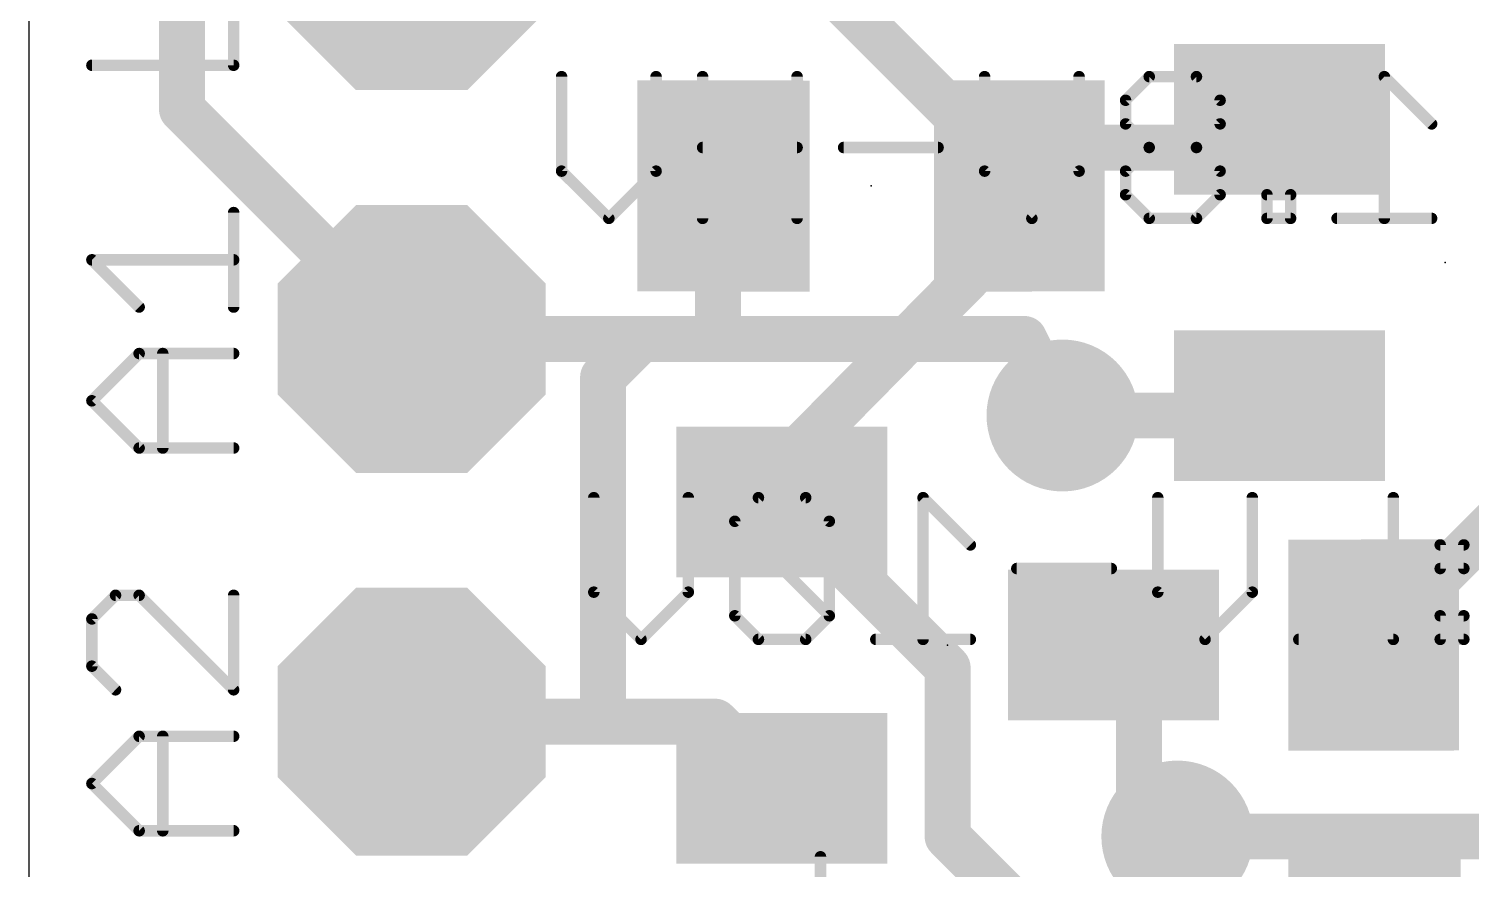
# Model space of a CAD drawing. Extents: x 0 to 15.2, y 0 to 20.4.
# Drawn here: x 0 to 9.57, y 10.45 to 16.03 of the extents above; entities that cross this region are included whole.
import ezdxf

# ---------------------------------------------------------------- set-up
doc = ezdxf.new("R2010")
doc.units = 0
for name, color, linetype in [('1', 12, 'CONTINUOUS'), ('16', 132, 'CONTINUOUS'), ('17', 110, 'CONTINUOUS'), ('18', 110, 'CONTINUOUS'), ('20', 53, 'CONTINUOUS'), ('21', 53, 'CONTINUOUS'), ('22', 253, 'CONTINUOUS'), ('23', 53, 'CONTINUOUS')]:
    doc.layers.add(name, color=color, linetype=linetype)

# ---------------------------------------------------------------- blocks, each defined once
blk = doc.blocks.new('OCTAGONP')
at = {"const_width": 0.5}
blk.add_lwpolyline([(-0.25, -0.1036), (-0.25, 0.1036), (-0.1036, 0.25), (0.1036, 0.25), (0.25, 0.1036), (0.25, -0.1036), (0.1036, -0.25), (-0.1036, -0.25), (-0.25, -0.1036), (-0.25, 0.1036)], dxfattribs=at)
blk = doc.blocks.new('RECT')
blk.add_solid([(-0.5, -0.5), (0.5, -0.5), (-0.5, 0.5), (0.5, 0.5)])
blk = doc.blocks.new('ROUNDV')
at = {"const_width": 0.5}
blk.add_lwpolyline([(0, -0.25, 1), (0, 0.25, 1), (0, -0.25)], format="xyb", dxfattribs=at)

msp = doc.modelspace()

# ---------------------------------------------------------------- linework, layer by layer
at = {"layer": '1', "const_width": 0.3048}
for points in [[(1.016, 15.494), (1.016, 17.78)], [(6.62, 14.986), (4.588, 17.018)], [(1.016, 15.494), (2.54, 13.97)], [(8.128, 15.258), (8.298, 15.428)], [(8.128, 15.24), (8.128, 15.258)], [(4.588, 14.986), (4.334, 15.24)], [(6.588, 14.986), (6.842, 15.24)], [(6.842, 15.24), (8.128, 15.24)], [(4.588, 14.986), (4.572, 14.97)], [(4.572, 14.97), (4.572, 13.97)], [(6.35, 14.986), (6.588, 14.986)], [(6.35, 14.496), (6.35, 14.986)], [(6.588, 14.986), (6.62, 14.986)], [(6.62, 14.986), (6.858, 14.986)], [(5.08, 13.208), (6.35, 14.496)], [(4.064, 13.97), (3.81, 13.716)], [(4.572, 13.97), (4.064, 13.97)], [(3.81, 13.716), (3.81, 11.43)], [(8.906, 11.938), (10.668, 13.7)], [(6.858, 13.462), (8.232, 13.462)], [(8.232, 13.462), (8.298, 13.528)], [(5.08, 12.972), (5.08, 13.208)], [(4.996, 12.888), (5.08, 12.972)], [(6.096, 11.788), (4.996, 12.888)], [(7.196, 11.938), (7.366, 11.938)], [(7.366, 11.938), (7.366, 10.922)], [(6.096, 10.668), (6.096, 11.788)], [(2.54, 11.43), (2.286, 11.43)], [(3.81, 11.43), (2.54, 11.43)], [(3.81, 11.43), (4.554, 11.43)], [(4.554, 11.43), (4.996, 10.988)], [(7.366, 10.922), (7.62, 10.668)], [(6.858, 9.906), (6.096, 10.668)]]:
    msp.add_lwpolyline(points, dxfattribs=at)
at = {"layer": '1', "const_width": 0.1524}
for points in [[(1.0699, 15.5479, 1), (0.9621, 15.4401)], [(0.9398, 15.494, 1), (1.0922, 15.494)], [(8.3519, 15.3741, 1), (8.2441, 15.4819)], [(8.2042, 15.258, 1), (8.0518, 15.258)], [(4.3879, 15.2939, 1), (4.2801, 15.1861)], [(6.842, 15.3162, 1), (6.842, 15.1638)], [(6.8959, 15.1861, 1), (6.7881, 15.2939)], [(8.0741, 15.3119, 1), (8.1819, 15.2041)], [(8.0518, 15.24, 1), (8.2042, 15.24)], [(8.128, 15.1638, 1), (8.128, 15.3162)], [(4.6482, 14.97, 1), (4.4958, 14.97)], [(4.6419, 14.9321, 1), (4.5341, 15.0399)], [(6.35, 15.0622, 1), (6.35, 14.9098)], [(6.4262, 14.986, 1), (6.2738, 14.986)], [(6.588, 15.0622, 1), (6.588, 14.9098)], [(6.62, 15.0622, 1), (6.62, 14.9098)], [(6.588, 14.9098, 1), (6.588, 15.0622)], [(6.62, 14.9098, 1), (6.62, 15.0622)], [(6.858, 14.9098, 1), (6.858, 15.0622)], [(4.5181, 15.0239, 1), (4.6259, 14.9161)], [(4.5341, 14.9321, 1), (4.6419, 15.0399)], [(6.5341, 15.0399, 1), (6.6419, 14.9321)], [(6.5661, 14.9321, 1), (6.6739, 15.0399)], [(6.4043, 14.4425, 1), (6.2957, 14.5495)], [(6.2738, 14.496, 1), (6.4262, 14.496)], [(2.4861, 13.9161, 1), (2.5939, 14.0239)], [(4.064, 14.0462, 1), (4.064, 13.8938)], [(4.1179, 13.9161, 1), (4.0101, 14.0239)], [(4.572, 13.8938, 1), (4.572, 14.0462)], [(4.4958, 13.97, 1), (4.6482, 13.97)], [(3.8862, 13.716, 1), (3.7338, 13.716)], [(3.7561, 13.7699, 1), (3.8639, 13.6621)], [(6.858, 13.5382, 1), (6.858, 13.3858)], [(8.1781, 13.5159, 1), (8.2859, 13.4081)], [(8.232, 13.3858, 1), (8.232, 13.5382)], [(8.3519, 13.4741, 1), (8.2441, 13.5819)], [(5.1562, 13.208, 1), (5.0038, 13.208)], [(5.0257, 13.2615, 1), (5.1343, 13.1545)], [(5.1339, 12.9181, 1), (5.0261, 13.0259)], [(5.0499, 12.9419, 1), (4.9421, 12.8341)], [(4.9421, 12.9419, 1), (5.0499, 12.8341)], [(5.0038, 12.972, 1), (5.1562, 12.972)], [(7.196, 12.0142, 1), (7.196, 11.8618)], [(7.4422, 11.938, 1), (7.2898, 11.938)], [(7.366, 11.8618, 1), (7.366, 12.0142)], [(8.8521, 11.9919, 1), (8.9599, 11.8841)], [(6.1722, 11.788, 1), (6.0198, 11.788)], [(6.0421, 11.7341, 1), (6.1499, 11.8419)], [(2.286, 11.5062, 1), (2.286, 11.3538)], [(2.54, 11.5062, 1), (2.54, 11.3538)], [(2.54, 11.3538, 1), (2.54, 11.5062)], [(3.81, 11.5062, 1), (3.81, 11.3538)], [(3.81, 11.3538, 1), (3.81, 11.5062)], [(4.6079, 11.4839, 1), (4.5001, 11.3761)], [(4.554, 11.3538, 1), (4.554, 11.5062)], [(3.7338, 11.43, 1), (3.8862, 11.43)], [(4.9421, 10.9341, 1), (5.0499, 11.0419)], [(7.4199, 10.9759, 1), (7.3121, 10.8681)], [(7.2898, 10.922, 1), (7.4422, 10.922)], [(6.1499, 10.7219, 1), (6.0421, 10.6141)], [(6.0198, 10.668, 1), (6.1722, 10.668)], [(7.5661, 10.6141, 1), (7.6739, 10.7219)]]:
    msp.add_lwpolyline(points, format="xyb", dxfattribs=at)
at = {"layer": '16', "const_width": 0.3048}
for points in [[(2.54, 13.97), (6.604, 13.97)], [(6.604, 13.97), (6.858, 13.462)], [(7.62, 10.668), (11.938, 10.668)]]:
    msp.add_lwpolyline(points, dxfattribs=at)
at = {"layer": '16', "const_width": 0.1524}
for points in [[(2.54, 14.0462, 1), (2.54, 13.8938)], [(6.6722, 14.0041, 1), (6.5358, 13.9359)], [(6.604, 13.8938, 1), (6.604, 14.0462)], [(6.7898, 13.4279, 1), (6.9262, 13.4961)], [(7.62, 10.7442, 1), (7.62, 10.5918)]]:
    msp.add_lwpolyline(points, format="xyb", dxfattribs=at)
at = {"layer": '20'}
msp.add_line((0, 17.907), (0, 2.54), dxfattribs=at)
at = {"layer": '21', "const_width": 0.0762}
for points in [[(1.3589, 15.7861), (1.3589, 16.4132)], [(0.4183, 15.7861), (1.3589, 15.7861)], [(1.3589, 14.1816), (1.3589, 14.8087)], [(0.7318, 14.1816), (0.4183, 14.4952)], [(0.4183, 14.4952), (1.3589, 14.4952)], [(0.4183, 13.5596), (0.7318, 13.8732)], [(0.7318, 13.8732), (1.3589, 13.8732)], [(0.8886, 13.2461), (0.8886, 13.8732)], [(0.7318, 13.2461), (0.4183, 13.5596)], [(1.3589, 13.2461), (0.7318, 13.2461)], [(0.5751, 12.2687), (0.4183, 12.1119)], [(0.7318, 12.2687), (0.5751, 12.2687)], [(1.3589, 11.6416), (0.7318, 12.2687)], [(1.3589, 12.2687), (1.3589, 11.6416)], [(0.4183, 12.1119), (0.4183, 11.7984)], [(0.4183, 11.7984), (0.5751, 11.6416)], [(0.4183, 11.0196), (0.7318, 11.3332)], [(0.7318, 11.3332), (1.3589, 11.3332)], [(0.8886, 10.7061), (0.8886, 11.3332)], [(0.7318, 10.7061), (0.4183, 11.0196)], [(1.3589, 10.7061), (0.7318, 10.7061)]]:
    msp.add_lwpolyline(points, dxfattribs=at)
at = {"layer": '21', "const_width": 0.0381}
for points in [[(0.4183, 15.8052, 1), (0.4183, 15.7671)], [(1.3398, 15.7861, 1), (1.378, 15.7861)], [(1.3589, 15.7671, 1), (1.3589, 15.8052)], [(1.378, 14.8087, 1), (1.3398, 14.8087)], [(0.4318, 14.5086, 1), (0.4048, 14.4817)], [(0.4183, 14.5142, 1), (0.4183, 14.4761)], [(1.3589, 14.4761, 1), (1.3589, 14.5142)], [(0.7184, 14.1681, 1), (0.7453, 14.1951)], [(1.3398, 14.1816, 1), (1.378, 14.1816)], [(0.7318, 13.8922, 1), (0.7318, 13.8541)], [(0.7453, 13.8597, 1), (0.7184, 13.8866)], [(0.9077, 13.8732, 1), (0.8696, 13.8732)], [(1.3589, 13.8541, 1), (1.3589, 13.8922)], [(0.4318, 13.5731, 1), (0.4048, 13.5462)], [(0.4048, 13.5731, 1), (0.4318, 13.5462)], [(0.7318, 13.2652, 1), (0.7318, 13.2271)], [(0.7184, 13.2326, 1), (0.7453, 13.2596)], [(0.8696, 13.2461, 1), (0.9077, 13.2461)], [(1.3589, 13.2271, 1), (1.3589, 13.2652)], [(0.5751, 12.2877, 1), (0.5751, 12.2496)], [(0.5885, 12.2552, 1), (0.5616, 12.2822)], [(0.7453, 12.2822, 1), (0.7184, 12.2552)], [(0.7318, 12.2496, 1), (0.7318, 12.2877)], [(1.378, 12.2687, 1), (1.3398, 12.2687)], [(0.4373, 12.1119, 1), (0.3992, 12.1119)], [(0.4048, 12.1254, 1), (0.4318, 12.0984)], [(0.3992, 11.7984, 1), (0.4373, 11.7984)], [(0.4318, 11.8119, 1), (0.4048, 11.7849)], [(0.5616, 11.6281, 1), (0.5885, 11.6551)], [(1.3398, 11.6416, 1), (1.378, 11.6416)], [(1.3454, 11.6281, 1), (1.3724, 11.6551)], [(0.7318, 11.3522, 1), (0.7318, 11.3141)], [(0.7453, 11.3197, 1), (0.7184, 11.3466)], [(0.9077, 11.3332, 1), (0.8696, 11.3332)], [(1.3589, 11.3141, 1), (1.3589, 11.3522)], [(0.4318, 11.0331, 1), (0.4048, 11.0062)], [(0.4048, 11.0331, 1), (0.4318, 11.0062)], [(0.7318, 10.7252, 1), (0.7318, 10.6871)], [(0.7184, 10.6926, 1), (0.7453, 10.7196)], [(0.8696, 10.7061, 1), (0.9077, 10.7061)], [(1.3589, 10.6871, 1), (1.3589, 10.7252)]]:
    msp.add_lwpolyline(points, format="xyb", dxfattribs=at)
at = {"layer": '22', "const_width": 0.0762}
for points in [[(3.5347, 15.0836), (3.5347, 15.7107)], [(4.1618, 15.7107), (4.1618, 15.0836)], [(4.4702, 15.7107), (4.4702, 14.7701)], [(5.0973, 14.7701), (5.0973, 15.7107)], [(6.3412, 15.0836), (6.3412, 15.7107)], [(6.9683, 15.7107), (6.9683, 15.0836)], [(7.4335, 15.7107), (7.2768, 15.5539)], [(7.7471, 15.7107), (7.4335, 15.7107)], [(7.9038, 15.5539), (7.7471, 15.7107)], [(9.3071, 15.3972), (8.9936, 15.7107)], [(8.9936, 15.7107), (8.9936, 14.7701)], [(7.2768, 15.5539), (7.2768, 15.3972)], [(7.9038, 15.3972), (7.9038, 15.5539)], [(7.2768, 15.3972), (7.4335, 15.2404)], [(7.7471, 15.2404), (7.9038, 15.3972)], [(5.0973, 15.2404), (4.4702, 15.2404)], [(6.0328, 15.2404), (5.4057, 15.2404)], [(7.4335, 15.2404), (7.2768, 15.0836)], [(7.7471, 15.2404), (7.4335, 15.2404)], [(7.9038, 15.0836), (7.7471, 15.2404)], [(3.8482, 14.7701), (3.5347, 15.0836)], [(4.1618, 15.0836), (3.8482, 14.7701)], [(6.6548, 14.7701), (6.3412, 15.0836)], [(6.9683, 15.0836), (6.6548, 14.7701)], [(7.2768, 15.0836), (7.2768, 14.9269)], [(7.9038, 14.9269), (7.9038, 15.0836)], [(7.2768, 14.9269), (7.4335, 14.7701)], [(7.7471, 14.7701), (7.9038, 14.9269)], [(8.3716, 14.9269), (8.2148, 14.9269)], [(8.2148, 14.9269), (8.2148, 14.7701)], [(8.3716, 14.7701), (8.3716, 14.9269)], [(7.4335, 14.7701), (7.7471, 14.7701)], [(8.2148, 14.7701), (8.3716, 14.7701)], [(9.3071, 14.7701), (8.68, 14.7701)], [(3.7484, 12.2896), (3.7484, 12.9167)], [(4.3755, 12.9167), (4.3755, 12.2896)], [(4.8407, 12.9167), (4.684, 12.7599)], [(5.1543, 12.9167), (4.8407, 12.9167)], [(5.311, 12.7599), (5.1543, 12.9167)], [(6.2465, 12.6032), (5.933, 12.9167)], [(5.933, 12.9167), (5.933, 11.9761)], [(7.4905, 12.2896), (7.4905, 12.9167)], [(8.1176, 12.9167), (8.1176, 12.2896)], [(9.0531, 12.9167), (9.0531, 11.9761)], [(4.684, 12.7599), (4.684, 12.1329)], [(5.311, 12.1329), (4.684, 12.7599)], [(5.311, 12.1329), (5.311, 12.7599)], [(9.5209, 12.6032), (9.3641, 12.6032)], [(9.3641, 12.6032), (9.3641, 12.4464)], [(9.5209, 12.4464), (9.5209, 12.6032)], [(7.1821, 12.4464), (6.555, 12.4464)], [(9.3641, 12.4464), (9.5209, 12.4464)], [(4.062, 11.9761), (3.7484, 12.2896)], [(4.3755, 12.2896), (4.062, 11.9761)], [(7.8041, 11.9761), (7.4905, 12.2896)], [(8.1176, 12.2896), (7.8041, 11.9761)], [(4.684, 12.1329), (4.8407, 11.9761)], [(5.1543, 11.9761), (5.311, 12.1329)], [(9.5209, 12.1329), (9.3641, 12.1329)], [(9.3641, 12.1329), (9.3641, 11.9761)], [(9.5209, 11.9761), (9.5209, 12.1329)], [(4.8407, 11.9761), (5.1543, 11.9761)], [(6.2465, 11.9761), (5.6195, 11.9761)], [(9.0531, 11.9761), (8.426, 11.9761)], [(9.3641, 11.9761), (9.5209, 11.9761)], [(5.2523, 10.5335), (5.2523, 10.3767)]]:
    msp.add_lwpolyline(points, dxfattribs=at)
at = {"layer": '22', "const_width": 0.0381}
for points in [[(3.5537, 15.7107, 1), (3.5156, 15.7107)], [(4.1808, 15.7107, 1), (4.1427, 15.7107)], [(4.4893, 15.7107, 1), (4.4512, 15.7107)], [(5.1163, 15.7107, 1), (5.0782, 15.7107)], [(6.3603, 15.7107, 1), (6.3222, 15.7107)], [(6.9874, 15.7107, 1), (6.9493, 15.7107)], [(7.4335, 15.7298, 1), (7.4335, 15.6917)], [(7.447, 15.6972, 1), (7.4201, 15.7242)], [(7.7605, 15.7242, 1), (7.7336, 15.6972)], [(7.7471, 15.6917, 1), (7.7471, 15.7298)], [(9.007, 15.7242, 1), (8.9801, 15.6972)], [(9.0126, 15.7107, 1), (8.9745, 15.7107)], [(7.2958, 15.5539, 1), (7.2577, 15.5539)], [(7.2633, 15.5674, 1), (7.2902, 15.5405)], [(7.9229, 15.5539, 1), (7.8848, 15.5539)], [(7.8904, 15.5405, 1), (7.9173, 15.5674)], [(7.2577, 15.3972, 1), (7.2958, 15.3972)], [(7.2902, 15.4106, 1), (7.2633, 15.3837)], [(7.8848, 15.3972, 1), (7.9229, 15.3972)], [(7.9173, 15.3837, 1), (7.8904, 15.4106)], [(9.2936, 15.3837, 1), (9.3206, 15.4106)], [(4.4702, 15.2595, 1), (4.4702, 15.2214)], [(5.0973, 15.2214, 1), (5.0973, 15.2595)], [(5.4057, 15.2595, 1), (5.4057, 15.2214)], [(6.0328, 15.2214, 1), (6.0328, 15.2595)], [(7.4335, 15.2595, 1), (7.4335, 15.2214)], [(7.447, 15.2269, 1), (7.4201, 15.2539)], [(7.4201, 15.2269, 1), (7.447, 15.2539)], [(7.7605, 15.2539, 1), (7.7336, 15.2269)], [(7.7336, 15.2539, 1), (7.7605, 15.2269)], [(7.7471, 15.2214, 1), (7.7471, 15.2595)], [(3.5482, 15.0971, 1), (3.5212, 15.0702)], [(4.1752, 15.0702, 1), (4.1483, 15.0971)], [(6.3547, 15.0971, 1), (6.3278, 15.0702)], [(6.9818, 15.0702, 1), (6.9548, 15.0971)], [(7.2958, 15.0836, 1), (7.2577, 15.0836)], [(7.9229, 15.0836, 1), (7.8848, 15.0836)], [(3.5156, 15.0836, 1), (3.5537, 15.0836)], [(4.1427, 15.0836, 1), (4.1808, 15.0836)], [(6.3222, 15.0836, 1), (6.3603, 15.0836)], [(6.9493, 15.0836, 1), (6.9874, 15.0836)], [(7.2633, 15.0971, 1), (7.2902, 15.0702)], [(7.8904, 15.0702, 1), (7.9173, 15.0971)], [(7.2577, 14.9269, 1), (7.2958, 14.9269)], [(7.2902, 14.9403, 1), (7.2633, 14.9134)], [(7.8848, 14.9269, 1), (7.9229, 14.9269)], [(7.9173, 14.9134, 1), (7.8904, 14.9403)], [(8.2148, 14.9459, 1), (8.2148, 14.9078)], [(8.2339, 14.9269, 1), (8.1958, 14.9269)], [(8.3906, 14.9269, 1), (8.3525, 14.9269)], [(8.3716, 14.9078, 1), (8.3716, 14.9459)], [(3.8347, 14.7836, 1), (3.8617, 14.7566)], [(3.8347, 14.7566, 1), (3.8617, 14.7836)], [(4.4512, 14.7701, 1), (4.4893, 14.7701)], [(5.0782, 14.7701, 1), (5.1163, 14.7701)], [(6.6413, 14.7836, 1), (6.6682, 14.7566)], [(6.6413, 14.7566, 1), (6.6682, 14.7836)], [(7.4335, 14.7892, 1), (7.4335, 14.7511)], [(7.4201, 14.7566, 1), (7.447, 14.7836)], [(7.7336, 14.7836, 1), (7.7605, 14.7566)], [(7.7471, 14.7511, 1), (7.7471, 14.7892)], [(8.2148, 14.7892, 1), (8.2148, 14.7511)], [(8.1958, 14.7701, 1), (8.2339, 14.7701)], [(8.3525, 14.7701, 1), (8.3906, 14.7701)], [(8.3716, 14.7511, 1), (8.3716, 14.7892)], [(8.68, 14.7892, 1), (8.68, 14.7511)], [(8.9745, 14.7701, 1), (9.0126, 14.7701)], [(9.3071, 14.7511, 1), (9.3071, 14.7892)], [(3.7675, 12.9167, 1), (3.7294, 12.9167)], [(4.3946, 12.9167, 1), (4.3565, 12.9167)], [(4.8407, 12.9358, 1), (4.8407, 12.8977)], [(4.8542, 12.9032, 1), (4.8273, 12.9302)], [(5.1677, 12.9302, 1), (5.1408, 12.9032)], [(5.1543, 12.8977, 1), (5.1543, 12.9358)], [(5.9465, 12.9302, 1), (5.9195, 12.9032)], [(5.9521, 12.9167, 1), (5.914, 12.9167)], [(7.5096, 12.9167, 1), (7.4715, 12.9167)], [(8.1366, 12.9167, 1), (8.0985, 12.9167)], [(9.0722, 12.9167, 1), (9.0341, 12.9167)], [(4.703, 12.7599, 1), (4.6649, 12.7599)], [(4.6974, 12.7734, 1), (4.6705, 12.7465)], [(4.6705, 12.7734, 1), (4.6974, 12.7465)], [(5.3301, 12.7599, 1), (5.292, 12.7599)], [(5.2976, 12.7465, 1), (5.3245, 12.7734)], [(6.2331, 12.5897, 1), (6.26, 12.6166)], [(9.3831, 12.6032, 1), (9.345, 12.6032)], [(9.3641, 12.6222, 1), (9.3641, 12.5841)], [(9.5399, 12.6032, 1), (9.5018, 12.6032)], [(9.5209, 12.5841, 1), (9.5209, 12.6222)], [(6.555, 12.4655, 1), (6.555, 12.4274)], [(7.1821, 12.4274, 1), (7.1821, 12.4655)], [(9.3641, 12.4655, 1), (9.3641, 12.4274)], [(9.345, 12.4464, 1), (9.3831, 12.4464)], [(9.5018, 12.4464, 1), (9.5399, 12.4464)], [(9.5209, 12.4274, 1), (9.5209, 12.4655)], [(3.7619, 12.3031, 1), (3.735, 12.2762)], [(3.7294, 12.2896, 1), (3.7675, 12.2896)], [(4.3565, 12.2896, 1), (4.3946, 12.2896)], [(4.389, 12.2762, 1), (4.362, 12.3031)], [(7.504, 12.3031, 1), (7.477, 12.2762)], [(7.4715, 12.2896, 1), (7.5096, 12.2896)], [(8.0985, 12.2896, 1), (8.1366, 12.2896)], [(8.1311, 12.2762, 1), (8.1041, 12.3031)], [(4.6974, 12.1463, 1), (4.6705, 12.1194)], [(5.3245, 12.1194, 1), (5.2976, 12.1463)], [(5.2976, 12.1194, 1), (5.3245, 12.1463)], [(9.3831, 12.1329, 1), (9.345, 12.1329)], [(9.3641, 12.1519, 1), (9.3641, 12.1138)], [(9.5399, 12.1329, 1), (9.5018, 12.1329)], [(9.5209, 12.1138, 1), (9.5209, 12.1519)], [(4.6649, 12.1329, 1), (4.703, 12.1329)], [(5.292, 12.1329, 1), (5.3301, 12.1329)], [(4.0485, 11.9896, 1), (4.0754, 11.9626)], [(4.0485, 11.9626, 1), (4.0754, 11.9896)], [(4.8407, 11.9952, 1), (4.8407, 11.9571)], [(4.8273, 11.9626, 1), (4.8542, 11.9896)], [(5.1408, 11.9896, 1), (5.1677, 11.9626)], [(5.1543, 11.9571, 1), (5.1543, 11.9952)], [(5.6195, 11.9952, 1), (5.6195, 11.9571)], [(5.914, 11.9761, 1), (5.9521, 11.9761)], [(6.2465, 11.9571, 1), (6.2465, 11.9952)], [(7.7906, 11.9896, 1), (7.8175, 11.9626)], [(7.7906, 11.9626, 1), (7.8175, 11.9896)], [(8.426, 11.9952, 1), (8.426, 11.9571)], [(9.0341, 11.9761, 1), (9.0722, 11.9761)], [(9.0531, 11.9571, 1), (9.0531, 11.9952)], [(9.3641, 11.9952, 1), (9.3641, 11.9571)], [(9.345, 11.9761, 1), (9.3831, 11.9761)], [(9.5018, 11.9761, 1), (9.5399, 11.9761)], [(9.5209, 11.9571, 1), (9.5209, 11.9952)], [(5.2714, 10.5335, 1), (5.2333, 10.5335)]]:
    msp.add_lwpolyline(points, format="xyb", dxfattribs=at)
at = {"layer": '23'}
for p in [(5.588, 14.986), (9.398, 14.478), (6.096, 11.938)]:
    msp.add_point(p, dxfattribs=at)

# ---------------------------------------------------------------- block references
at = {"layer": '1', "yscale": 1.4, "rotation": 270}
for p in [(8.298, 15.428), (8.298, 13.528), (4.996, 12.888), (7.196, 11.938), (4.996, 10.988)]:
    msp.add_blockref('RECT', p, dxfattribs=at)
at = {"layer": '1', "xscale": 1.1, "yscale": 1.4, "rotation": 180}
for p in [(4.588, 14.986), (6.588, 14.986), (8.906, 9.906)]:
    msp.add_blockref('RECT', p, dxfattribs=at)
at = {"layer": '1', "xscale": 1.1, "yscale": 1.4}
msp.add_blockref('RECT', (8.906, 11.938), dxfattribs=at)
at = {"layer": '17', "xscale": 1.778, "yscale": 1.778, "rotation": 180}
for p in [(2.54, 16.51), (2.54, 16.51), (2.54, 13.97), (2.54, 13.97), (2.54, 11.43), (2.54, 11.43)]:
    msp.add_blockref('OCTAGONP', p, dxfattribs=at)
at = {"layer": '18', "xscale": 1.008, "yscale": 1.008}
for p in [(6.858, 13.462), (6.858, 13.462), (7.62, 10.668), (7.62, 10.668)]:
    msp.add_blockref('ROUNDV', p, dxfattribs=at)
at = {"layer": '21', "xscale": 0.65, "yscale": 1.4, "rotation": 180}
for p in [(4.8566, 14.9845), (6.3298, 14.9845), (9.1746, 9.9045)]:
    msp.add_blockref('RECT', p, dxfattribs=at)
at = {"layer": '21', "xscale": 0.65, "yscale": 1.4}
msp.add_blockref('RECT', (9.1642, 11.9395), dxfattribs=at)

doc.saveas('drawing.dxf')
